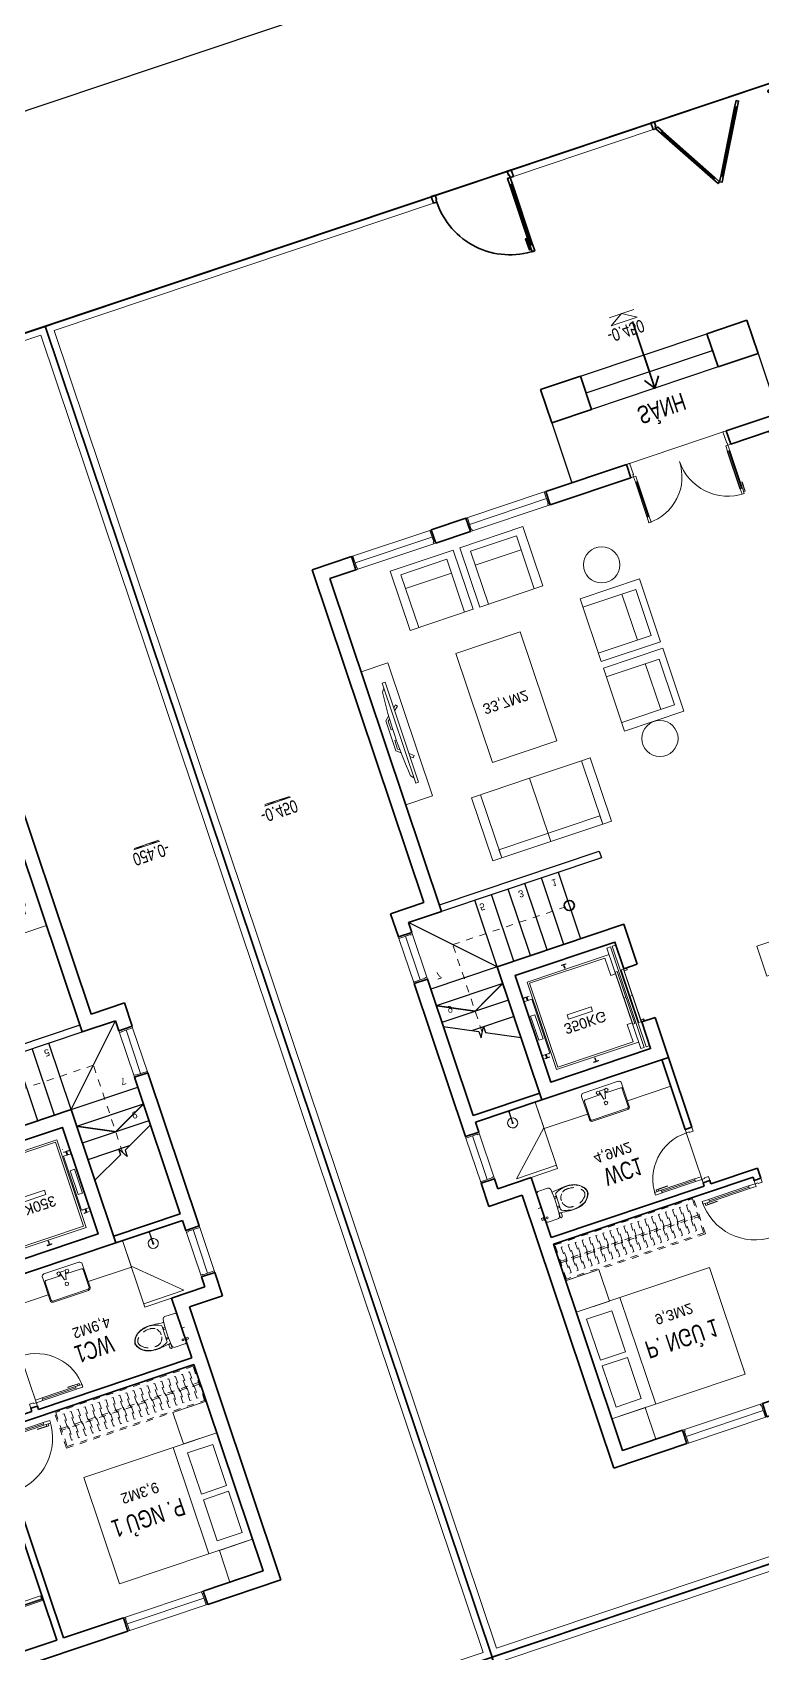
# Model space of a CAD drawing. Header units: metres. Extents: x 551291 to 569219, y 2064429 to 2066248.
# Drawn here: x 552832.9 to 552843.28, y 2065628.38 to 2065651.46 of the extents above; entities that cross this region are included whole.
import ezdxf

# ---------------------------------------------------------------- set-up
doc = ezdxf.new("R2010")
doc.units = ezdxf.units.M
for name, pattern in [('$AUDIT_BAD_LTYPE2', [0]), ('CENTER', [2, 1.25, -0.25, 0.25, -0.25]), ('DASHDOT2', [0.5, 0.25, -0.125, 0, -0.125]), ('HIDDEN2', [0.1875, 0.125, -0.0625]), ('X-5M-G-MB PHONGNGU$0$HIDDEN2', [0.1875, 0.125, -0.0625]), ('xref-thap C (mb tang 32-2)$0$HIDDEN', [0.375, 0.25, -0.125])]:
    doc.linetypes.add(name, pattern=pattern)
doc.layers.get('0').update_dxf_attribs({"linetype": 'CONTINUOUS'})
doc.layers.get('DEFPOINTS').update_dxf_attribs({"linetype": 'CONTINUOUS'})
for name, color, linetype, lineweight in [('-CONCRETE', 1, 'CONTINUOUS', 35), ('-DOOR', 137, 'CONTINUOUS', 9), ('-FURNITURE', 46, 'CONTINUOUS', 9), ('-HATCH', 8, 'CONTINUOUS', 5), ('-KH', 143, 'CONTINUOUS', 13), ('-LINE1', 7, 'CONTINUOUS', 18), ('-LINE2', 252, 'CONTINUOUS', 9), ('-TEXT', 7, 'CONTINUOUS', 15), ('-WALL', 4, 'CONTINUOUS', 35)]:
    doc.layers.add(name, color=color, linetype=linetype, lineweight=lineweight)
for name, color, linetype in [('1-NETMANH', 8, 'CONTINUOUS'), ('APOLIC', 7, 'CONTINUOUS'), ('ChiaLo', 128, 'CENTER'), ('datOBt', 42, 'CONTINUOUS'), ('LogDg', 7, 'CONTINUOUS'), ('loKBT', 42, 'CONTINUOUS'), ('SOLO', 7, 'CONTINUOUS'), ('TEXT25', 2, 'CONTINUOUS'), ('ViaHeS', 32, 'CONTINUOUS')]:
    doc.layers.add(name, color=color, linetype=linetype)
doc.styles.add('1', font='arial.ttf')
doc.styles.add('kieuchuDim', font='arial.ttf', dxfattribs={"width": 0.75})
doc.styles.add('T1', font='', dxfattribs={"height": 200})
doc.styles.get('T1').set_extended_font_data('VNgeometric Light')
doc.dimstyles.new('1-100A3', dxfattribs={"dimscale": 100, "dimtxt": 2, "dimasz": 1.2, "dimexe": 1.8, "dimexo": 0, "dimgap": 0.75, "dimtad": 1, "dimdec": 0, "dimzin": 0, "dimdsep": 46, "dimtxsty": 'kieuchuDim', "dimblk": 'ARCHTICK', "dimcen": 0, "dimdle": 1.8, "dimclrd": 256, "dimclre": 256, "dimclrt": 7, "dimadec": 0, "dimazin": 0, "dimtfac": 0.0001, "dimtdec": 0, "dimtix": 1, "dimtmove": 2, "dimatfit": 3, "dimldrblk": 'ARCHTICK', "dimfxl": 0, "dimtolj": 1, "dimtzin": 0, "dimarcsym": 0})

# ---------------------------------------------------------------- blocks, each defined once
blk = doc.blocks.new('*U1147')
for points in [[(22, 691), (22, 860), (50, 860), (50, 832), (27, 832), (27, 691)], [(0, 0), (50, 0), (50, -40), (60, -40), (60, -246), (0, -246)], [(1845, 0), (1795, 0), (1795, -40), (1785, -40), (1785, -246), (1845, -246)]]:
    blk.add_lwpolyline(points, close=True)
for points in [[(50, 796), (90, 796), (90, 896), (50, 896), (50, 796)], [(50, 799), (50, 100)], [(1795, 749), (1755, 749), (1755, 849), (1795, 849), (1795, 749)], [(1795, 752), (1795, 100)], [(50, 100), (90, 100), (90, 0), (50, 0), (50, 100)], [(1795, 100), (1755, 100), (1755, 0), (1795, 0), (1795, 100)]]:
    blk.add_lwpolyline(points)
at = {"ltscale": 0.3}
for points in [[(946, 0, 0.414214), (50, 896, 0.414214)], [(946, 0, -0.414214), (1795, 849, -0.414214)]]:
    blk.add_lwpolyline(points, format="xyb", dxfattribs=at)
at = {"layer": 'APOLIC', "linetype": '$AUDIT_BAD_LTYPE2'}
for p, q in [((70, 100), (70, 796)), ((90, 796), (90, 100)), ((1755, 749), (1755, 100)), ((1775, 100), (1775, 749))]:
    blk.add_line(p, q, dxfattribs=at)
blk = doc.blocks.new('A$Ca351c59e')
at = {"layer": '-FURNITURE'}
for points in [[(200, 1555), (650, 1555), (650, 2005), (200, 2005), (200, 1555)], [(850, 1555), (1300, 1555), (1300, 2005), (850, 2005), (850, 1555)], [(1500, 1555), (1950, 1555), (1950, 2005), (1500, 2005), (1500, 1555)], [(2150, 1555), (2600, 1555), (2600, 2005), (2150, 2005), (2150, 1555)], [(100, 602), (2700, 602), (2700, 1502), (100, 1502), (100, 602)], [(200, 550), (650, 550), (650, 100), (200, 100), (200, 550)], [(850, 550), (1300, 550), (1300, 100), (850, 100), (850, 550)], [(1500, 550), (1950, 550), (1950, 100), (1500, 100), (1500, 550)], [(2150, 550), (2600, 550), (2600, 100), (2150, 100), (2150, 550)]]:
    blk.add_lwpolyline(points, dxfattribs=at)
blk = doc.blocks.new('A$C6CE07C06')
for p, q in [((1356, 1801), (1350, 1615)), ((1387, 1801), (1382, 1615)), ((1857, 1615), (1840, 1801)), ((1925, 1839), (1915, 1601)), ((1980, 1615), (2018, 1801)), ((2811, 1945), (2844, 1766)), ((2816, 1953), (2822, 1954)), ((2828, 1949), (2860, 1769)), ((2900, 1839), (3433, 1839)), ((3068, 1815), (2905, 1815)), ((3055, 1801), (2907, 1801)), ((1355, 1774), (989, 1774)), ((1842, 1774), (1387, 1774)), ((2839, 1774), (2013, 1774)), ((2856, 1761), (2853, 1760)), ((2996, 1774), (2912, 1774)), ((3245, 1511), (3341, 1500)), ((3370, 1393), (3312, 1380)), ((3391, 1290), (3332, 1281)), ((3406, 1186), (3347, 1180)), ((3414, 1081), (3355, 1079)), ((3391, 675), (3332, 685)), ((3406, 779), (3347, 785)), ((3414, 884), (3355, 886)), ((3341, 465), (3245, 454)), ((3370, 572), (3312, 585)), ((1356, 164), (1350, 350)), ((1387, 164), (1382, 351)), ((1857, 351), (1840, 164)), ((1925, 127), (1915, 364)), ((1980, 351), (2018, 164)), ((1355, 191), (989, 191)), ((1842, 191), (1387, 191)), ((2839, 191), (2013, 191)), ((2811, 20), (2844, 199)), ((2816, 12), (2822, 11)), ((2828, 16), (2860, 196)), ((2901, 127), (3422, 127)), ((3068, 150), (2905, 150)), ((3055, 164), (2907, 164)), ((2996, 191), (2912, 191))]:
    blk.add_line(p, q)
for points in [[(48, 285), (48, 1680, -0.373826), (99, 1739), (803, 1820), (820, 1839), (54, 1773, 0.383818), (0, 1713), (0, 252, 0.383818), (54, 192), (820, 126), (803, 145), (99, 226, -0.373826)], [(2557, 404), (3001, 284, 0.388671), (3036, 301, 0.143383), (3036, 1665, 0.390953), (3001, 1682), (2557, 1559, -0.106047)], [(4564, 983, 0.027521), (4546, 1368, -0.543027), (4554, 1373), (4603, 1360, -0.308444), (4617, 1345, -0.028524), (4637, 983, -0.028524), (4617, 620, -0.308444), (4603, 605), (4554, 592, -0.543027), (4546, 597, 0.027521)], [(4501, 981, 0.027754), (4500, 1005, 0.037978), (4497, 1021, 0.078467), (4490, 1036, 0.253942), (4486, 1038, 0.253942), (4481, 1036, 0.078467), (4475, 1021, 0.037978), (4472, 1005, 0.027754), (4470, 981, 0.027754), (4472, 958, 0.037978), (4475, 941, 0.078467), (4481, 927, 0.253942), (4486, 924, 0.253942), (4490, 927, 0.078467), (4497, 941, 0.037978), (4500, 958, 0.027754)], [(906, 228), (776, 228, 0.414214), (764, 215), (764, 203, 0.414214), (776, 190), (906, 190, 0.414214), (919, 203), (919, 215, 0.414214)]]:
    blk.add_lwpolyline(points, format="xyb", close=True)
for points in [[(817, 1835, -0.039974), (1255, 1839), (2827, 1839)], [(2832, 150), (1846, 150), (999, 150, -0.758852), (984, 205), (1232, 321, -0.14996), (1372, 364), (1915, 364), (2389, 364, -0.077307), (2455, 354), (3016, 199, 0.360394), (3088, 230, 0.242572), (3089, 1735, 0.360655), (3017, 1766), (2455, 1611, -0.077307), (2389, 1601), (1915, 1601), (1372, 1601, -0.137614), (1232, 1645), (984, 1761, -0.758852), (999, 1815), (1846, 1815), (2832, 1815)], [(2834, 1801), (999, 1801, 0.768317), (992, 1772), (1240, 1655, 0.14228), (1371, 1613), (1857, 1615), (1865, 1608), (1971, 1608), (1980, 1615), (2389, 1615, 0.077278), (2451, 1624), (3023, 1782, 0.231129), (3080, 1839)], [(2912, 1774), (2884, 1931, 0.322829), (2849, 1965), (2812, 1959, 0.422531), (2806, 1952), (2842, 1758), (2825, 1723)], [(4578, 1777, -0.06824), (4603, 1702, -0.051611), (4688, 983), (4688, 1178, 0.069896), (4626, 1707, 0.32103), (4523, 1797), (4292, 1820, 0.311578), (4273, 1810, 0.311578)], [(4609, 1370, 0.043765), (4549, 1724, 0.303464), (4496, 1773), (4373, 1795, 0.018633), (4273, 1810, 0.083909), (4370, 1778), (4493, 1756, -0.304556), (4533, 1720, -0.038587), (4593, 1374)], [(4517, 1385), (4476, 1703, 0.304567), (4446, 1739), (4333, 1770, -0.23887), (4324, 1778), (4320, 1790)], [(4553, 340, -0.027873), (3110, 247, -0.059366), (3058, 256), (2582, 386, 0.079464), (2446, 413), (1281, 413, 0.06068), (1127, 394), (736, 296, -0.120949), (592, 270), (116, 311, -0.39497), (59, 371), (59, 1600, -0.404135), (117, 1660), (602, 1699, -0.112937), (736, 1673), (1127, 1571, 0.06068), (1281, 1553), (2446, 1553, 0.070217), (2582, 1578), (3058, 1711, -0.044809), (3109, 1718, -0.02806), (4553, 1625)], [(585, 1698), (531, 1430, 0.050349), (524, 1369), (524, 593, 0.051729), (531, 530), (585, 271)], [(713, 346, -0.11132), (605, 325), (561, 536, -0.051729), (555, 593), (555, 1369, -0.050349), (560, 1424), (605, 1644, -0.111864), (714, 1623), (1102, 1522, 0.016174), (1102, 443), (713, 347)], [(4512, 1628), (4500, 1706, 0.304567), (4453, 1762), (4438, 1766)], [(1170, 1557, 0.017383), (1170, 408, -9.34877)], [(2526, 1563, -0.107872), (2527, 402, 0.970081)], [(2537, 1565, -0.107895), (2538, 400, -0.109161)], [(3212, 1273, -0.045041), (3259, 1070, 0.050749), (3081, 1543, -0.062222), (3208, 1285), (3219, 1281), (3256, 1209)], [(3104, 1495, -0.052375), (3205, 1275), (3214, 1272), (3259, 1184)], [(4578, 988, 0.025968), (4561, 1353, -0.502127), (4565, 1357), (4613, 1347)], [(4689, 1226), (4695, 1226, -0.001921), (4700, 983)], [(3197, 762, -0.045041), (3153, 558, 0.050749), (3195, 1062, -0.062222), (3198, 775), (3207, 766), (3242, 679)], [(3239, 660), (3198, 760), (3191, 767, 0.052375), (3195, 1009)], [(4578, 188, 0.06824), (4603, 263, 0.051611), (4688, 983), (4688, 788, -0.069896), (4626, 258, -0.32103), (4523, 168), (4292, 145, -0.311578), (4273, 155, -0.311578)], [(4613, 618), (4565, 608, -0.502127), (4561, 612, 0.02601), (4578, 977, 0.026384)], [(4689, 739), (4695, 739, 0.001921), (4700, 983)], [(4611, 595, -0.046101), (4549, 241, -0.303464), (4496, 192), (4373, 171, -0.018633), (4273, 155, -0.083909), (4370, 187), (4493, 209, 0.304556), (4533, 245, 0.038587), (4593, 591)], [(4517, 580), (4476, 262, -0.304567), (4446, 227), (4333, 195, 0.23887), (4324, 187), (4320, 175)], [(2834, 164), (999, 164, -0.768317), (992, 193), (1240, 310, -0.149181), (1371, 351), (1857, 351), (1865, 357), (1971, 357), (1980, 351), (2389, 351, -0.077278), (2451, 341), (3023, 184, -0.228236), (3080, 127)], [(2912, 191), (2884, 34, -0.322829), (2849, 0), (2812, 6, -0.422531), (2806, 14), (2842, 207), (2825, 242)], [(4512, 337), (4500, 259, -0.304567), (4453, 203), (4438, 199)], [(817, 130, 0.041495), (1267, 127), (2827, 127)]]:
    blk.add_lwpolyline(points, format="xyb")
for points in [[(2072, 1839), (2072, 1815), (2251, 1815), (2251, 1839)], [(2092, 1839), (2092, 1830), (2233, 1830), (2233, 1839)], [(2835, 1963), (2874, 1764), (2872, 1737)], [(2558, 1553), (2959, 1653), (3041, 1653)], [(3153, 1597), (4682, 1360)], [(3157, 1617), (4514, 1407)], [(49, 1051), (76, 1051), (76, 920), (49, 920)], [(3153, 368), (4682, 605)], [(3157, 348), (4514, 558)], [(2558, 412), (2959, 313), (3041, 313)], [(2835, 2), (2874, 201), (2872, 228)], [(2072, 127), (2072, 150), (2251, 150), (2251, 127)], [(2092, 127), (2092, 135), (2233, 135), (2233, 127)]]:
    blk.add_lwpolyline(points)
blk.add_lwpolyline([(4637, 988), (4570, 988), (4570, 977), (4637, 977)], close=True)
blk.add_circle((4502, 982), 17.5)
for centre, radius, start, end in [((2818, 1947), 6.67, 102.2823, 190.4042), ((2821, 1948), 6.67, 10.3268, 82.609), ((3648, -4086), 5929, 83.9529, 92.0822), ((2851, 1767), 6.67, 190.4042, 285.2365), ((2854, 1768), 6.67, 285.2365, 10.3268), ((714, 984), 2372, 343.5716, 16.3779), ((714, 983), 2387, 343.6793, 16.2892), ((1629, 983), 1731, 359.9757, 17.6213), ((1607, 983), 1789, 359.9764, 16.8703), ((1629, 983), 1789, 359.9764, 16.7982), ((1059, 1015), 3532, 359.565, 5.5133), ((1059, 1015), 3560, 359.5684, 5.381), ((4612, 1343), 4.58, 6.5805, 75.1489), ((3280, 983), 40.8, 103.7631, 256.1858), ((3280, 983), 25.6, 111.5508, 248.398), ((1629, 982), 1731, 342.3787, 0.0243), ((1607, 982), 1789, 343.1297, 0.0236), ((1629, 982), 1789, 343.2018, 0.0236), ((1059, 950), 3532, 354.4867, 0.4446), ((1059, 950), 3560, 354.619, 0.4411), ((4612, 622), 4.58, 284.8511, 353.4195), ((2818, 19), 6.67, 169.5958, 257.7177), ((2821, 17), 6.67, 277.391, 349.6732), ((2851, 198), 6.67, 74.7635, 169.5958), ((2854, 197), 6.67, 349.6732, 74.7635), ((3653, 6050), 5928, 267.7698, 276.0029)]:
    blk.add_arc(centre, radius, start, end)
blk = doc.blocks.new('*U1146')
at = {"linetype": '$AUDIT_BAD_LTYPE2'}
for p, q in [((70, 100), (70, 700)), ((90, 700), (90, 100))]:
    blk.add_line(p, q, dxfattribs=at)
for points in [[(50, 700), (90, 700), (90, 800), (50, 800), (50, 700)], [(50, 703), (50, 100)], [(50, 100), (90, 100), (90, 0), (50, 0), (50, 100)]]:
    blk.add_lwpolyline(points)
for points in [[(118, 595), (118, 764), (90, 764), (90, 736), (113, 736), (113, 595)], [(0, 0), (50, 0), (50, -40), (60, -40), (60, -100), (0, -100)], [(900, 0), (850, 0), (850, -40), (840, -40), (840, -100), (900, -100)]]:
    blk.add_lwpolyline(points, close=True)
at = {"linetype": '$AUDIT_BAD_LTYPE2', "ltscale": 0.3}
blk.add_arc((50, 0), 800, 0, 90, dxfattribs=at)
blk = doc.blocks.new('A$C14986441')
at = {"ltscale": 3}
for p, q in [((-250, 420), (-250, -420)), ((240, 430), (-240, 430)), ((-200, 325), (-200, 87)), ((170, 355), (-170, 355)), ((200, 87), (200, 325)), ((250, -420), (250, 420)), ((-191, 66), (-149, 24)), ((-128, 15), (128, 15)), ((149, 24), (191, 66)), ((-200, -325), (-200, -87)), ((-191, -66), (-149, -24)), ((-128, -15), (128, -15)), ((149, -24), (191, -66)), ((200, -87), (200, -325)), ((-240, -430), (240, -430)), ((170, -355), (-170, -355))]:
    blk.add_line(p, q, dxfattribs=at)
blk.add_lwpolyline([(240, -390), (240, 390, 0.414214), (210, 420), (-210, 420, 0.414214), (-240, 390), (-240, -390, 0.414214), (-210, -420), (210, -420, 0.414214)], format="xyb", close=True, dxfattribs=at)
for centre, radius in [((-186, 0), 17.5), ((0, 125), 40), ((0, 125), 35), ((185, 0), 17.5), ((0, -125), 40), ((0, -125), 35)]:
    blk.add_circle(centre, radius, dxfattribs=at)
for centre, radius, start, end in [((-240, 420), 10, 90, 180), ((-170, 325), 30, 90, 180), ((170, 325), 30, 0, 90), ((240, 420), 10, 0, 90), ((-170, 87), 30, 180, 225), ((-128, 45), 30, 225, 270), ((128, 45), 30, 270, 315), ((170, 87), 30, 315, 0), ((-170, -87), 30, 135, 180), ((-128, -45), 30, 90, 135), ((128, -45), 30, 45, 90), ((170, -87), 30, 0, 45), ((-240, -420), 10, 180, 270), ((-170, -325), 30, 180, 270), ((170, -325), 30, 270, 0), ((240, -420), 10, 270, 0)]:
    blk.add_arc(centre, radius, start, end, dxfattribs=at)
blk = doc.blocks.new('A$C23F441E4')
at = {"ltscale": 3}
blk.add_lwpolyline([(-300, 0), (-300, -510), (300, -510), (300, 0), (-300, 0)], dxfattribs=at)
for points in [[(-290, -10), (-290, -500), (290, -500), (290, -10)], [(-100, -46), (-15, -46), (-15, -56), (-100, -56)]]:
    blk.add_lwpolyline(points, close=True, dxfattribs=at)
for centre, radius in [((-139, -156), 70), ((-139, -156), 67), ((-139, -156), 2), ((37, -48), 6.6), ((74, -48), 6.6), ((139, -156), 70), ((139, -156), 67), ((112, -48), 6.6), ((139, -156), 2), ((160, -48), 6.6), ((-147, -359), 100), ((-147, -359), 97), ((-147, -359), 2), ((147, -359), 100), ((147, -359), 97), ((147, -359), 2)]:
    blk.add_circle(centre, radius, dxfattribs=at)
blk = doc.blocks.new('A$C55AD6C8F')
at = {"ltscale": 3}
for p, q in [((-670, 624), (-670, 1000)), ((-670, 1000), (-624, 1000)), ((-624, 1000), (-624, 624)), ((0, 1000), (-615, 1000)), ((-615, 1000), (-615, 0)), ((0, 0), (0, 1000)), ((-624, 624), (-670, 624)), ((-670, 613), (-670, 18)), ((-624, 613), (-670, 613)), ((-624, 18), (-624, 613)), ((-670, 18), (-624, 18)), ((-615, 0), (0, 0))]:
    blk.add_line(p, q, dxfattribs=at)
at = {"ltscale": 3, "elevation": 0}
for points in [[(-670, 688), (-670, 657), (-710, 657), (-710, 788), (-691, 788), (-691, 688)], [(-670, 549), (-670, 580), (-710, 580), (-710, 449), (-691, 449), (-691, 549)]]:
    blk.add_lwpolyline(points, close=True, dxfattribs=at)
blk = doc.blocks.new('t1$0$D11')
at = {"linetype": '$AUDIT_BAD_LTYPE2'}
for p, q in [((70, 100), (70, 1000)), ((90, 1000), (90, 100))]:
    blk.add_line(p, q, dxfattribs=at)
for points in [[(50, 1000), (90, 1000), (90, 1100), (50, 1100), (50, 1000)], [(50, 1003), (50, 100)], [(50, 100), (90, 100), (90, 0), (50, 0), (50, 100)]]:
    blk.add_lwpolyline(points)
for points in [[(118, 895), (118, 1064), (90, 1064), (90, 1036), (113, 1036), (113, 895)], [(0, 0), (50, 0), (50, -40), (60, -40), (60, -100), (0, -100)], [(1200, 0), (1150, 0), (1150, -40), (1140, -40), (1140, -100), (1200, -100)]]:
    blk.add_lwpolyline(points, close=True)
at = {"linetype": '$AUDIT_BAD_LTYPE2', "ltscale": 0.3}
blk.add_arc((50, 0), 1100, 0, 90, dxfattribs=at)
blk = doc.blocks.new('*U1144')
at = {"ltscale": 10}
for p, q in [((0, 3201), (0, 0)), ((200, 3156), (200, 45)), ((400, 3156), (400, 0)), ((400, 0), (0, 0))]:
    blk.add_line(p, q, dxfattribs=at)
for points in [[(400, 3201), (400, 3156), (50, 3156), (50, 3141), (0, 3141), (0, 3201)], [(400, 0), (400, 45), (50, 45), (50, 60), (0, 60), (0, 0)]]:
    blk.add_lwpolyline(points, close=True, dxfattribs=at)
blk = doc.blocks.new('*U1145')
at = {"ltscale": 10}
for p, q in [((0, 2400), (0, 0)), ((200, 2355), (200, 45)), ((400, 2355), (400, 0)), ((400, 0), (0, 0))]:
    blk.add_line(p, q, dxfattribs=at)
for points in [[(400, 2400), (400, 2355), (50, 2355), (50, 2340), (0, 2340), (0, 2400)], [(400, 0), (400, 45), (50, 45), (50, 60), (0, 60), (0, 0)]]:
    blk.add_lwpolyline(points, close=True, dxfattribs=at)
blk = doc.blocks.new('*U1202')
at = {"linetype": '$AUDIT_BAD_LTYPE2'}
for p, q in [((70, 100), (70, 600)), ((90, 600), (90, 100))]:
    blk.add_line(p, q, dxfattribs=at)
for points in [[(50, 600), (90, 600), (90, 700), (50, 700), (50, 600)], [(50, 603), (50, 100)], [(50, 100), (90, 100), (90, 0), (50, 0), (50, 100)]]:
    blk.add_lwpolyline(points)
for points in [[(118, 495), (118, 664), (90, 664), (90, 636), (113, 636), (113, 495)], [(0, 0), (50, 0), (50, -40), (60, -40), (60, -100), (0, -100)], [(800, 0), (750, 0), (750, -40), (740, -40), (740, -100), (800, -100)]]:
    blk.add_lwpolyline(points, close=True)
at = {"linetype": '$AUDIT_BAD_LTYPE2', "ltscale": 0.3}
blk.add_arc((50, 0), 700, 0, 90, dxfattribs=at)
blk = doc.blocks.new('shower')
for points in [[(180919, -32316), (180912, -32316), (180912, -32147), (180919, -32147)], [(180929, -32327), (180902, -32327), (180902, -32316), (180929, -32316)]]:
    blk.add_lwpolyline(points, close=True)
for radius, start, end in [(72, 272.7907, 267.2093), (8.35, 294.8355, 245.1645)]:
    blk.add_arc((180916, -32147), radius, start, end)
blk = doc.blocks.new('A$C18091ED7')
for p, q in [((0, -42), (0, 0)), ((146, -27), (179, -27)), ((146, -27), (146, -30)), ((146, -30), (166, -30)), ((153, -37), (146, -30)), ((152, 0), (152, -27)), ((152, 0), (179, 0)), ((153, -37), (166, -37)), ((153, -40), (153, -37)), ((153, -40), (178, -40)), ((153, -40), (178, -40)), ((153, -40), (153, -42)), ((185, -30), (166, -30)), ((178, -37), (166, -37)), ((185, -30), (178, -37)), ((178, -37), (178, -40)), ((178, -40), (178, -42)), ((179, 0), (179, -27)), ((179, -27), (185, -27)), ((185, -27), (185, -30)), ((-83, -267), (-83, -300)), ((-83, -278), (-83, -288)), ((-61, -290), (-83, -290)), ((-63, -265), (-81, -265)), ((-61, -267), (-61, -300)), ((61, -267), (61, -300)), ((61, -290), (83, -290)), ((63, -265), (81, -265)), ((83, -267), (83, -300)), ((83, -278), (83, -288)), ((165, -262), (165, -290)), ((168, -260), (228, -260)), ((168, -292), (207, -292)), ((231, -274), (231, -262))]:
    blk.add_line(p, q)
for points in [[(230, -219, -0.137407), (225, -235), (222, -241, -0.236081), (198, -255, -0.051961), (-198, -255, -0.236081), (-222, -241), (-225, -235, -0.137407), (-230, -219), (-230, -72, -0.198912), (-226, -63), (-209, -46, -0.198912), (-200, -42), (0, -42), (200, -42, -0.198912), (209, -46), (226, -63, -0.198912), (230, -72)], [(144, -619, -0.212405), (26, -734, -0.027685), (-1, -739, -0.022279), (-26, -734, -0.212405), (-144, -619, -0.142796), (-167, -428, -0.093005), (-128, -309, -0.256439), (-111, -300), (0, -300), (111, -300, -0.256439), (128, -309, -0.093005), (167, -428, -0.142796)]]:
    blk.add_lwpolyline(points, format="xyb", close=True)
at = {"linetype": 'xref-thap C (mb tang 32-2)$0$HIDDEN', "ltscale": 100}
blk.add_lwpolyline([(61, -669, -0.199031), (0, -699, -0.199031), (-61, -669, -0.218924), (-132, -478, -0.153791), (-112, -404, -0.236701), (0, -348, -0.236701), (112, -404, -0.153791), (132, -478, -0.218924)], format="xyb", close=True, dxfattribs=at)
blk.add_circle((166, -78), 13.9)
for centre, radius, start, end in [((-81, -267), 1.98, 90, 180), ((-63, -267), 1.98, 0, 90), ((63, -267), 1.98, 90, 180), ((81, -267), 1.98, 0, 90), ((168, -262), 2.47, 90, 180), ((168, -290), 2.47, 180, 270), ((207, -277), 15.5, 270, 306.4659), ((168, -225), 80.1, 306.4659, 320.3123), ((228, -274), 2.47, 320.3123, 0)]:
    blk.add_arc(centre, radius, start, end)
for points in [[(-156, -259), (-157, -267), (-164, -328), (-169, -385), (-184, -528), (-136, -679), (-50, -735), (-20, -741), (0, -744)], [(156, -259), (157, -267), (164, -328), (169, -385), (184, -528), (136, -679), (50, -735), (20, -741), (0, -744)]]:
    blk.add_open_spline(points, degree=3, knots=[130.613938, 130.613938, 130.613938, 130.613938, 152.852109, 311.129351, 417.703951, 561.383393, 697.692632, 710.812262, 710.812262, 710.812262, 710.812262])
blk = doc.blocks.new('A$C1BFB365B')
for p, q in [((0, 512), (0, -13)), ((387, 550), (38, 550)), ((100, 281), (100, 515)), ((119, 534), (388, 534)), ((407, 515), (407, -17)), ((425, -13), (425, 512)), ((50, 212), (50, 287)), ((175, 262), (75, 287)), ((75, 212), (175, 237)), ((175, 237), (175, 262)), ((100, -17), (100, 219)), ((38, -50), (387, -50)), ((388, -35), (119, -35))]:
    blk.add_line(p, q)
for centre in [(63, 312), (237, 250), (63, 187)]:
    blk.add_circle(centre, 25)
for centre, radius, start, end in [((38, 512), 37.5, 90, 180), ((119, 515), 18.8, 90, 180), ((387, 512), 37.5, 0, 90), ((388, 515), 18.8, 0, 90), ((38, -13), 37.5, 180, 270), ((119, -17), 18.8, 180, 270), ((387, -13), 37.5, 270, 0), ((388, -17), 18.8, 270, 0)]:
    blk.add_arc(centre, radius, start, end)
blk = doc.blocks.new('*U1142')
at = {"linetype": '$AUDIT_BAD_LTYPE2'}
for p, q in [((70, 100), (70, 700)), ((90, 700), (90, 100))]:
    blk.add_line(p, q, dxfattribs=at)
for points in [[(50, 700), (90, 700), (90, 800), (50, 800), (50, 700)], [(50, 703), (50, 100)], [(50, 100), (90, 100), (90, 0), (50, 0), (50, 100)]]:
    blk.add_lwpolyline(points)
for points in [[(118, 595), (118, 764), (90, 764), (90, 736), (113, 736), (113, 595)], [(0, 0), (50, 0), (50, -40), (60, -40), (60, -200), (0, -200)], [(900, 0), (850, 0), (850, -40), (840, -40), (840, -200), (900, -200)]]:
    blk.add_lwpolyline(points, close=True)
at = {"linetype": '$AUDIT_BAD_LTYPE2', "ltscale": 0.3}
blk.add_arc((50, 0), 800, 0, 90, dxfattribs=at)
blk = doc.blocks.new('_ArchTick')
at = {"color": 0, "linetype": 'ByBlock', "const_width": 0.15}
blk.add_lwpolyline([(-0.5, -0.5), (0.5, 0.5)], dxfattribs=at)
blk = doc.blocks.new('*U1143')
at = {"ltscale": 10}
for p, q in [((0, 2400), (0, 0)), ((200, 2355), (200, 45)), ((400, 2355), (400, 0)), ((400, 0), (0, 0))]:
    blk.add_line(p, q, dxfattribs=at)
for points in [[(400, 2400), (400, 2355), (50, 2355), (50, 2340), (0, 2340), (0, 2400)], [(400, 0), (400, 45), (50, 45), (50, 60), (0, 60), (0, 0)]]:
    blk.add_lwpolyline(points, close=True, dxfattribs=at)
blk = doc.blocks.new('*U1141')
at = {"ltscale": 10}
for p, q in [((0, 1400), (0, 0)), ((200, 1355), (200, 45)), ((400, 1355), (400, 0)), ((400, 0), (0, 0))]:
    blk.add_line(p, q, dxfattribs=at)
for points in [[(400, 1400), (400, 1355), (50, 1355), (50, 1340), (0, 1340), (0, 1400)], [(400, 0), (400, 45), (50, 45), (50, 60), (0, 60), (0, 0)]]:
    blk.add_lwpolyline(points, close=True, dxfattribs=at)
blk = doc.blocks.new('*U1138')
at = {"linetype": 'X-5M-G-MB PHONGNGU$0$HIDDEN2'}
for points in [[(0, 600), (0, 0), (2291, 0), (2291, 600)], [(2271, 580), (2271, 20), (20, 20), (20, 580)], [(2271, 287), (2271, 313), (20, 313), (20, 287)], [(114, 319), (109, 319), (109, 280), (114, 280)], [(228, 319), (223, 319), (223, 280), (228, 280)], [(342, 319), (337, 319), (337, 280), (342, 280)], [(456, 319), (451, 319), (451, 280), (456, 280)], [(570, 319), (565, 319), (565, 280), (570, 280)], [(684, 319), (679, 319), (679, 280), (684, 280)], [(798, 319), (793, 319), (793, 280), (798, 280)], [(912, 319), (907, 319), (907, 280), (912, 280)], [(1026, 319), (1021, 319), (1021, 280), (1026, 280)], [(1140, 319), (1135, 319), (1135, 280), (1140, 280)], [(1254, 319), (1249, 319), (1249, 280), (1254, 280)], [(1368, 319), (1363, 319), (1363, 280), (1368, 280)], [(1482, 319), (1477, 319), (1477, 280), (1482, 280)], [(1596, 319), (1591, 319), (1591, 280), (1596, 280)], [(1710, 319), (1705, 319), (1705, 280), (1710, 280)], [(1824, 319), (1819, 319), (1819, 280), (1824, 280)], [(1938, 319), (1933, 319), (1933, 280), (1938, 280)], [(2052, 319), (2047, 319), (2047, 280), (2052, 280)], [(2166, 319), (2161, 319), (2161, 280), (2166, 280)]]:
    blk.add_lwpolyline(points, close=True, dxfattribs=at)
for points in [[(122, 313), (122, 515), (100, 515), (100, 313)], [(236, 313), (236, 515), (214, 515), (214, 313)], [(350, 313), (350, 515), (328, 515), (328, 313)], [(464, 313), (464, 515), (442, 515), (442, 313)], [(578, 313), (578, 515), (556, 515), (556, 313)], [(692, 313), (692, 515), (670, 515), (670, 313)], [(806, 313), (806, 515), (784, 515), (784, 313)], [(920, 313), (920, 515), (898, 515), (898, 313)], [(1034, 313), (1034, 515), (1012, 515), (1012, 313)], [(1148, 313), (1148, 515), (1126, 515), (1126, 313)], [(1262, 313), (1262, 515), (1240, 515), (1240, 313)], [(1376, 313), (1376, 515), (1354, 515), (1354, 313)], [(1490, 313), (1490, 515), (1468, 515), (1468, 313)], [(1604, 313), (1604, 515), (1582, 515), (1582, 313)], [(1718, 313), (1718, 515), (1696, 515), (1696, 313)], [(1832, 313), (1832, 515), (1810, 515), (1810, 313)], [(1946, 313), (1946, 515), (1924, 515), (1924, 313)], [(2060, 313), (2060, 515), (2038, 515), (2038, 313)], [(2174, 313), (2174, 515), (2152, 515), (2152, 313)], [(100, 287), (100, 92), (122, 92), (122, 287)], [(214, 287), (214, 92), (236, 92), (236, 287)], [(328, 287), (328, 92), (350, 92), (350, 287)], [(442, 287), (442, 92), (464, 92), (464, 287)], [(556, 287), (556, 92), (578, 92), (578, 287)], [(670, 287), (670, 92), (692, 92), (692, 287)], [(784, 287), (784, 92), (806, 92), (806, 287)], [(898, 287), (898, 92), (920, 92), (920, 287)], [(1012, 287), (1012, 92), (1034, 92), (1034, 287)], [(1126, 287), (1126, 92), (1148, 92), (1148, 287)], [(1240, 287), (1240, 92), (1262, 92), (1262, 287)], [(1354, 287), (1354, 92), (1376, 92), (1376, 287)], [(1468, 287), (1468, 92), (1490, 92), (1490, 287)], [(1582, 287), (1582, 92), (1604, 92), (1604, 287)], [(1696, 287), (1696, 92), (1718, 92), (1718, 287)], [(1810, 287), (1810, 92), (1832, 92), (1832, 287)], [(1924, 287), (1924, 92), (1946, 92), (1946, 287)], [(2038, 287), (2038, 92), (2060, 92), (2060, 287)], [(2152, 287), (2152, 92), (2174, 92), (2174, 287)]]:
    blk.add_lwpolyline(points, dxfattribs=at)
blk = doc.blocks.new('A$Cb65e9cbc')
at = {"layer": '-FURNITURE'}
for p, q in [((0, 1000), (1062, 1000)), ((0, 1000), (0, 0)), ((144, 892), (144, 0)), ((144, 892), (918, 892)), ((918, 892), (918, 0)), ((1062, 1000), (1062, 0)), ((144, 658), (918, 658)), ((1062, 0), (0, 0))]:
    blk.add_line(p, q, dxfattribs=at)
blk = doc.blocks.new('XR.MB.LM123$0$tvi 1')
blk.add_lwpolyline([(29, 0), (29, -1000), (0, -1000), (0, 0)], close=True)
for points in [[(29, -50), (52, -81)], [(-24, -236), (-39, -252)], [(0, -285), (-39, -252)], [(0, -256), (-24, -236)], [(70, -315), (111, -350), (111, -650), (70, -685)], [(89, -446), (89, -360), (71, -345)], [(89, -446), (73, -446)], [(89, -554), (89, -640), (71, -655)], [(89, -554), (73, -554)], [(0, -715), (-39, -748)], [(-24, -764), (-39, -748)], [(0, -744), (-24, -764)], [(29, -950), (52, -919)]]:
    blk.add_lwpolyline(points)
blk.add_arc((-4025, -500), 4099, 354.1311, 5.8689)
blk = doc.blocks.new('THANG M 350KG')
at = {"layer": '-CONCRETE'}
for points in [[(1200, -1700), (1800, -1700), (1800, 200), (-200, 200), (-200, -1700), (400, -1700)], [(1200, -1500), (1600, -1500), (1600, 0), (0, 0), (0, -1500), (400, -1500)], [(400, -1500), (400, -1700)], [(1200, -1500), (1200, -1700)]]:
    blk.add_lwpolyline(points, dxfattribs=at)
at = {"layer": '-LINE2', "linetype": 'Continuous', "ltscale": 2}
for p, q in [((142, -134), (1458, -134)), ((142, -1365), (142, -134)), ((170, -161), (1430, -161)), ((170, -1293), (170, -161)), ((299, -101), (296, -101)), ((341, -19), (341, -46)), ((344, -19), (341, -19)), ((341, -98), (341, -71)), ((344, -19), (344, -46)), ((344, -98), (344, -71)), ((389, -51), (349, -51)), ((389, -54), (349, -54)), ((389, -63), (349, -63)), ((389, -66), (349, -66)), ((392, -57), (392, -60)), ((395, -57), (395, -60)), ((1205, -57), (1205, -60)), ((1208, -57), (1208, -60)), ((1211, -51), (1251, -51)), ((1211, -54), (1251, -54)), ((1211, -63), (1251, -63)), ((1211, -66), (1251, -66)), ((1211, -101), (1214, -101)), ((1256, -19), (1259, -19)), ((1256, -19), (1256, -46)), ((1256, -98), (1256, -71)), ((1259, -19), (1259, -46)), ((1259, -98), (1259, -71)), ((1430, -1293), (1430, -161)), ((1458, -1365), (1458, -134)), ((1556, -1365), (44, -1365)), ((44, -1419), (44, -1365)), ((170, -1293), (431, -1293)), ((1191, -1369), (409, -1369)), ((409, -1399), (409, -1369)), ((431, -1365), (431, -1293)), ((800, -1369), (800, -1399)), ((1430, -1293), (1168, -1293)), ((1168, -1365), (1168, -1293)), ((1191, -1399), (1191, -1369)), ((1556, -1419), (1556, -1365)), ((1556, -1419), (44, -1419)), ((1556, -1446), (44, -1446)), ((44, -1446), (44, -1500)), ((44, -1500), (400, -1500)), ((400, -1496), (400, -1504)), ((400, -1496), (431, -1496)), ((400, -1504), (409, -1504)), ((400, -1532), (400, -1541)), ((400, -1532), (409, -1532)), ((400, -1541), (431, -1541)), ((401, -1497), (401, -1503)), ((401, -1497), (430, -1497)), ((401, -1503), (409, -1503)), ((401, -1533), (401, -1539)), ((401, -1533), (409, -1533)), ((401, -1539), (430, -1539)), ((1195, -1456), (404, -1456)), ((404, -1456), (404, -1492)), ((1195, -1492), (404, -1492)), ((1191, -1399), (409, -1399)), ((409, -1503), (409, -1504)), ((409, -1532), (409, -1533)), ((430, -1497), (430, -1539)), ((1168, -1496), (431, -1496)), ((431, -1496), (431, -1541)), ((800, -1456), (800, -1492)), ((1168, -1496), (1168, -1541)), ((1200, -1496), (1168, -1496)), ((1200, -1541), (1168, -1541)), ((1170, -1497), (1170, -1539)), ((1199, -1497), (1170, -1497)), ((1199, -1539), (1170, -1539)), ((1199, -1503), (1191, -1503)), ((1191, -1503), (1191, -1504)), ((1200, -1504), (1191, -1504)), ((1191, -1532), (1191, -1533)), ((1200, -1532), (1191, -1532)), ((1199, -1533), (1191, -1533)), ((1195, -1456), (1195, -1492)), ((1199, -1497), (1199, -1503)), ((1199, -1533), (1199, -1539)), ((1200, -1496), (1200, -1504)), ((1556, -1500), (1200, -1500)), ((1200, -1532), (1200, -1541)), ((1556, -1446), (1556, -1500))]:
    blk.add_line(p, q, dxfattribs=at)
for points in [[(395, 0), (395, -117), (1205, -117), (1205, 0)], [(620, -26), (980, -26), (980, -91), (620, -91)], [(768, -526), (832, -526), (832, -886), (768, -886)]]:
    blk.add_lwpolyline(points, close=True, dxfattribs=at)
for points in [[(98, -710), (124, -710, 0.414214), (125, -709), (125, -706), (125, -702, 0.414214), (124, -701), (98, -701, -0.256978), (94, -704), (82, -704, -0.414214), (79, -701), (76, -675, 0.414214), (74, -672), (69, -672), (69, -706), (69, -739), (74, -739, 0.414214), (76, -737), (79, -710, -0.414214), (82, -707), (94, -707, -0.256978), (98, -710)], [(1502, -710), (1476, -710, -0.414214), (1475, -709), (1475, -706), (1475, -702, -0.414214), (1476, -701), (1502, -701, 0.256978), (1506, -704), (1518, -704, 0.414214), (1521, -701), (1524, -675, -0.414214), (1526, -672), (1531, -672), (1531, -706), (1531, -739), (1526, -739, -0.414214), (1524, -737), (1521, -710, 0.414214), (1518, -707), (1506, -707, 0.256978), (1502, -710)]]:
    blk.add_lwpolyline(points, format="xyb", dxfattribs=at)
for centre, radius, start, end in [((349, -46), 8.46, 180, 270), ((349, -71), 8.46, 90, 180), ((349, -46), 5.58, 180, 270), ((349, -71), 5.58, 90, 180), ((389, -57), 5.58, 0, 90), ((389, -57), 2.7, 0, 90), ((389, -60), 5.58, 270, 0), ((389, -60), 2.7, 270, 0), ((1211, -57), 5.58, 90, 180), ((1211, -60), 5.58, 180, 270), ((1211, -57), 2.7, 90, 180), ((1211, -60), 2.7, 180, 270), ((1251, -46), 5.58, 270, 0), ((1251, -46), 8.46, 270, 0), ((1251, -71), 8.46, 0, 90), ((1251, -71), 5.58, 0, 90)]:
    blk.add_arc(centre, radius, start, end, dxfattribs=at)
blk = doc.blocks.new('*U1121')
at = {"ltscale": 10}
for p, q in [((0, 2400), (0, 0)), ((200, 2355), (200, 45)), ((400, 2355), (400, 0)), ((400, 0), (0, 0))]:
    blk.add_line(p, q, dxfattribs=at)
for points in [[(400, 2400), (400, 2355), (50, 2355), (50, 2340), (0, 2340), (0, 2400)], [(400, 0), (400, 45), (50, 45), (50, 60), (0, 60), (0, 0)]]:
    blk.add_lwpolyline(points, close=True, dxfattribs=at)
blk = doc.blocks.new('MAU M1BT')
at = {"layer": '-CONCRETE'}
for centre, radius in [((733, 5079, 0), 55), ((853, 5079, 0), 55), ((944, 5129, 0), 13), ((944, 5090, 0), 13), ((944, 5049, 0), 13)]:
    blk.add_circle(centre, radius, dxfattribs=at)
at = {"layer": '-DOOR'}
blk.add_line((999, 10600), (1199, 10600), dxfattribs=at)
for points in [[(-3, 4100), (200, 4100), (200, 2900), (-3, 2900)], [(100, 2900), (127, 2900), (127, 4100), (100, 4100)]]:
    blk.add_lwpolyline(points, close=True, dxfattribs=at)
at = {"layer": '-FURNITURE'}
for p, q in [((-5943, 12625), (-5943, 11025)), ((-3500, 12499), (999, 12500)), ((-6600, 9000), (-6200, 9000)), ((-6200, 9000), (-6200, 8000))]:
    blk.add_line(p, q, dxfattribs=at)
for points in [[(-6600, 13100), (-6101, 13100), (-6101, 12625), (-6600, 12625)], [(-6491, 12485), (-6115, 12485), (-6115, 11867), (-6491, 11867)], [(-6491, 11165), (-6115, 11165), (-6115, 11782), (-6491, 11782)], [(-2222, 11500), (-2222, 10500), (-422, 10500), (-422, 11500)], [(-6600, 10550), (-6101, 10550), (-6101, 11025), (-6600, 11025)], [(-5681, 3600), (-4810, 3600), (-4810, 4550), (-5681, 4550)], [(-5681, 4550), (-5547, 4550), (-5547, 3600), (-5681, 3600)], [(-4030, 4550), (-5547, 4550), (-5547, 4427), (-4030, 4427)], [(-4810, 4550), (-4810, 3600), (-4030, 3600), (-4030, 4550)], [(-3900, 4550), (-4030, 4550), (-4030, 3600), (-3900, 3600)], [(-6600, 1400), (-6600, 3400), (-6200, 3400), (-6200, 1400)], [(-4271, 1580), (-5239, 1580), (-5239, 3219), (-4271, 3219)]]:
    blk.add_lwpolyline(points, close=True, dxfattribs=at)
for points in [[(-6600, 12625), (-4600, 12625), (-4600, 11025), (-6600, 11025), (-6600, 12625)], [(-6200, 8950), (-6800, 8950), (-6200, 8385)], [(-5550, 8399), (-6200, 8399), (-6200, 8000), (-4300, 8000), (-4300, 8399), (-4950, 8399)]]:
    blk.add_lwpolyline(points, dxfattribs=at)
for centre in [(-2869, 3654), (-2869, 1045)]:
    blk.add_circle(centre, 258, dxfattribs=at)
at = {"layer": '-HATCH'}
blk.add_line((-2080, -200), (-580, -200), dxfattribs=at)
at = {"layer": '-KH'}
for p, q in [((2002, 13988), (2370, 13988)), ((1899, 8077), (2267, 8077)), ((-1592, 5229), (-1224, 5229)), ((1923, 4116), (2291, 4116)), ((-8503, 2757), (-8135, 2757)), ((-1647, -2259), (-1279, -2259))]:
    blk.add_line(p, q, dxfattribs=at)
for points in [[(2381, 14106), (1991, 14106), (2186, 13988)], [(2278, 8195), (1888, 8195), (2083, 8077)], [(-1213, 5347), (-1603, 5347), (-1408, 5229)], [(2302, 4234), (1912, 4234), (2107, 4116)], [(-8123, 2775), (-8514, 2775), (-8319, 2757)], [(-1267, -2141), (-1658, -2141), (-1463, -2259)]]:
    blk.add_lwpolyline(points, close=True, dxfattribs=at)
at = {"layer": '-KH', "linetype": 'HIDDEN2', "ltscale": 5}
blk.add_lwpolyline([(-6600, 6816), (-6600, 5500), (-4850, 5500)], dxfattribs=at)
at = {"layer": '-KH'}
for points in [[(2186, 13988), (2186, 14106), (2381, 14106), (2186, 13988)], [(2083, 8077), (2083, 8195), (2278, 8195), (2083, 8077)], [(-1408, 5229), (-1408, 5347), (-1213, 5347), (-1408, 5229)], [(2107, 4116), (2107, 4234), (2302, 4234), (2107, 4116)], [(-8319, 2757), (-8319, 2775), (-8123, 2775), (-8319, 2757)], [(-1463, -2259), (-1463, -2141), (-1267, -2141), (-1463, -2259)]]:
    blk.add_solid(points, dxfattribs=at)
at = {"layer": '-LINE1'}
for p, q in [((1200, 13300), (3100, 13300)), ((1200, 13000), (3100, 13000)), ((1200, 12700), (3100, 12700)), ((1200, 9400), (1199, 11500)), ((1200, 5300), (3100, 5300)), ((1200, 5050), (3100, 5050)), ((1200, 4800), (3100, 4800))]:
    blk.add_line(p, q, dxfattribs=at)
at = {"layer": '-LINE1', "ltscale": 10}
blk.add_line((-3500, -4600), (-3500, -4700), dxfattribs=at)
at = {"layer": '-LINE1', "lineweight": 18}
for p, q in [((-200, -4700), (-200, -4600)), ((2800, -4600), (3100, -4600)), ((2800, -4700), (2800, -4600)), ((-8377, -4700), (-7777, -4700)), ((-8377, -4700), (-8377, -4700)), ((-8377, -4700), (-8377, -4700)), ((-3644, -4700), (-3044, -4700))]:
    blk.add_line(p, q, dxfattribs=at)
at = {"layer": '-LINE1', "ltscale": 10}
blk.add_lwpolyline([(2760, -4600), (3100, -4600), (3100, 15200), (-9200, 15200), (-9200, -4600), (-3500, -4600)], dxfattribs=at)
at = {"layer": '-LINE1', "lineweight": 18}
blk.add_lwpolyline([(-2300, -4600), (-200, -4600), (-200, -4700), (-2300, -4700)], close=True, dxfattribs=at)
at = {"layer": '-LINE2'}
blk.add_line((-4300, 9050), (-4300, 9850), dxfattribs=at)
at = {"layer": '-WALL'}
for p, q in [((-6800, 13300), (-5700, 13300)), ((-6800, 13300), (-6800, 9200)), ((-5700, 13100), (-5700, 13300)), ((-4500, 13300), (-2281, 13300)), ((-4500, 13100), (-4500, 13300)), ((-2281, 13100), (-2281, 13300)), ((-681, 13300), (1200, 13300)), ((-681, 13100), (-681, 13300)), ((1200, 13300), (1200, 11500)), ((-6600, 13100), (-5700, 13100)), ((-6600, 13100), (-6600, 10000)), ((-4500, 13100), (-3600, 13100)), ((-3600, 10950), (-3600, 13100)), ((-3500, 13100), (-2281, 13100)), ((-3500, 10950), (-3500, 13100)), ((-681, 13100), (1000, 13100)), ((1000, 13100), (1000, 11500)), ((1000, 11500), (1200, 11500)), ((-3601, 10950), (-3500, 10950)), ((-3600, 10000), (-6600, 10000)), ((-3600, 10050), (-3500, 10050)), ((-3600, 10000), (-3600, 10050)), ((-3500, 9900), (-3500, 10050)), ((-4300, 9900), (-6600, 9900)), ((-6600, 9900), (-6600, 9000)), ((-4300, 9850), (-4300, 9900)), ((-4300, 9850), (-4200, 9850)), ((-3500, 9900), (-4200, 9900)), ((-4200, 9850), (-4200, 9900)), ((1000, 9400), (1200, 9400)), ((1000, 9400), (1000, 8560)), ((1200, 9400), (1200, 8560)), ((-7300, 8850), (-7300, 9200)), ((-6800, 9200), (-7300, 9200)), ((-4300, 8000), (-4300, 9050)), ((-4300, 9050), (-4200, 9050)), ((-4200, 8000), (-4200, 9050)), ((-7100, 8850), (-7300, 8850)), ((-7100, 8850), (-7100, 9000)), ((-6600, 9000), (-7100, 9000)), ((-7300, 5850), (-7300, 8150)), ((-7100, 8150), (-7300, 8150)), ((-7100, 8000), (-7100, 8150)), ((-6100, 8000), (-7100, 8000)), ((-7100, 5850), (-7100, 7900)), ((-6100, 7900), (-7100, 7900)), ((1000, 6840), (1000, 7360)), ((1200, 7360), (1000, 7360)), ((1200, 6840), (1200, 7360)), ((1200, 6840), (1000, 6840)), ((-7100, 5850), (-7300, 5850)), ((1000, 5640), (1000, 5000)), ((1200, 5640), (1000, 5640)), ((1200, 5640), (1200, 4800)), ((-7300, 4800), (-7300, 5150)), ((-7100, 5150), (-7300, 5150)), ((-7100, 5000), (-7100, 5150)), ((554, 5220), (1000, 5220)), ((554, 5220), (554, 5000)), ((624, 5150), (1000, 5150)), ((624, 5150), (624, 5000)), ((1000, 5150), (1000, 5000)), ((-6600, 5000), (-7100, 5000)), ((-6600, 5000), (-6600, 0)), ((0, 5000), (0, 4100)), ((1000, 5000), (0, 5000)), ((-6800, 4800), (-7300, 4800)), ((-6800, 4800), (-6800, -200)), ((200, 4800), (200, 4100)), ((200, 4800), (1200, 4800)), ((0, 2900), (0, 0)), ((200, 2900), (200, -200)), ((-4491, 0), (-5011, 0)), ((-5011, 0), (-5011, -200)), ((-4491, 0), (-4491, -200)), ((-2080, 0), (-3291, 0)), ((-3291, 0), (-3291, -200)), ((-2080, 0), (-2080, -200)), ((-580, 0), (0, 0)), ((-580, 0), (-580, -200)), ((-4491, -200), (-5011, -200)), ((-2080, -200), (-3291, -200)), ((-580, -200), (200, -200)), ((-2900, -1100), (-2300, -1100)), ((-2900, -1100), (-2900, -1600)), ((-2300, -1100), (-2300, -1600)), ((-400, -1600), (-400, -1100)), ((-400, -1100), (200, -1100)), ((200, -1600), (200, -1100)), ((-2300, -1600), (-2900, -1600)), ((200, -1600), (-400, -1600))]:
    blk.add_line(p, q, dxfattribs=at)
blk.add_lwpolyline([(-9300, -4700), (3200, -4700), (3200, 15300), (-9300, 15300)], close=True, dxfattribs=at)
for points in [[(1200, 8560), (1000, 8560)], [(1200, 7360), (1000, 7360)], [(0, 4100), (200, 4100)], [(0, 2900), (200, 2900)], [(-6600, 0), (-6211, 0), (-6211, -200), (-6800, -200)]]:
    blk.add_lwpolyline(points, dxfattribs=at)
at = {"layer": '-WALL', "const_width": 20}
blk.add_lwpolyline([(-7100, 6250), (-6600, 6500), (-6100, 6250)], dxfattribs=at)
at = {"layer": '-WALL'}
blk.add_circle((-4850, 5500), 72.3, dxfattribs=at)
at = {"ltscale": 100}
for p, q in [((-110, -4513), (380, -3665)), ((410, -3682), (-80, -4531)), ((510, -3682), (1000, -4531)), ((1031, -4513), (541, -3665)), ((1569, -4513), (2059, -3665)), ((2090, -3682), (1600, -4531)), ((2190, -3682), (2680, -4531)), ((2710, -4513), (2220, -3665))]:
    blk.add_line(p, q, dxfattribs=at)
at = {"color": 8, "ltscale": 100}
for points in [[(396, -3662), (404, -3667), (-96, -4533), (-104, -4528)], [(525, -3662), (516, -3667), (1016, -4533), (1025, -4528)], [(2075, -3662), (2084, -3667), (1584, -4533), (1575, -4528)], [(2204, -3662), (2195, -3667), (2695, -4533), (2704, -4528)]]:
    blk.add_lwpolyline(points, close=True, dxfattribs=at)
at = {"ltscale": 100}
for points in [[(460, -3596), (410, -3682), (399, -3676), (404, -3667), (396, -3662), (391, -3671), (380, -3665), (430, -3578)], [(460, -3596), (510, -3682), (521, -3676), (516, -3667), (525, -3662), (530, -3671), (541, -3665), (491, -3578)], [(2140, -3596), (2090, -3682), (2079, -3676), (2084, -3667), (2075, -3662), (2070, -3671), (2059, -3665), (2109, -3578)], [(2140, -3596), (2190, -3682), (2200, -3676), (2195, -3667), (2204, -3662), (2209, -3671), (2220, -3665), (2170, -3578)], [(-150, -4635), (-160, -4635), (-160, -4600), (-200, -4600), (-200, -4700), (-150, -4700)], [(-99, -4520), (-104, -4528), (-96, -4533), (-91, -4525), (-80, -4531), (-130, -4617), (-160, -4600), (-110, -4513)], [(1020, -4520), (1025, -4528), (1016, -4533), (1011, -4525), (1000, -4531), (1050, -4617), (1081, -4600), (1031, -4513)], [(1580, -4520), (1575, -4528), (1584, -4533), (1589, -4525), (1600, -4531), (1550, -4617), (1519, -4600), (1569, -4513)], [(2699, -4520), (2704, -4528), (2695, -4533), (2690, -4525), (2680, -4531), (2730, -4617), (2760, -4600), (2710, -4513)], [(2750, -4635), (2760, -4635), (2760, -4600), (2800, -4600), (2800, -4700), (2750, -4700)]]:
    blk.add_lwpolyline(points, close=True, dxfattribs=at)
at = {"layer": '1-NETMANH', "linetype": 'DASHDOT2'}
blk.add_line((-6097, 12604), (-6097, 12604), dxfattribs=at)
at = {"layer": 'DEFPOINTS', "color": 2}
blk.add_line((1200, 4800), (1200, 4800), dxfattribs=at)
at = {"layer": 'SOLO'}
for p, q in [((-6100, 6750), (-6724, 6750)), ((-6100, 6500), (-7100, 6500)), ((-6100, 6250), (-7100, 6250)), ((-6100, 6000), (-7100, 6000)), ((-6100, 6000), (-6100, 5000)), ((-5850, 6000), (-5850, 5000)), ((-5600, 6000), (-5600, 5000)), ((-5350, 6000), (-5350, 5000)), ((-5100, 6000), (-5100, 5000)), ((-4850, 5000), (-4850, 6000)), ((-2900, -1100), (-2900, -200)), ((200, -1100), (200, -200)), ((-400, -1100), (-2300, -1100)), ((-2300, -1350), (-400, -1350)), ((-2300, -1600), (-400, -1600)), ((-2300, -1600), (-400, -1600))]:
    blk.add_line(p, q, dxfattribs=at)
for points in [[(-7100, 6562), (-6642, 6791), (-6642, 6888), (-6558, 6743), (-6558, 6833), (-6100, 7062)], [(-6100, 6000), (-7100, 5000)]]:
    blk.add_lwpolyline(points, dxfattribs=at)
blk.add_lwpolyline([(-6600, 4900), (-4200, 4900), (-4200, 5000), (-6600, 5000)], close=True, dxfattribs=at)
at = {"layer": '-DOOR'}
for name, p, xscale, yscale, zscale, rotation in [('*U1145', (-4500, 13100), 0.5000000000000001, 0.5000000000000001, 0.5000000000000001, 90), ('*U1144', (-681, 13100), 0.5000000000000001, 0.5000000000000001, 0.5000000000000001, 90), ('*U1143', (1199, 10600), 0.5000000000000001, 0.5000000000000001, 0.5000000000000001, 180), ('*U1141', (-7100, 8850), 0.5000000000000001, 0.5000000000000001, 0.5000000000000001, 180), ('*U1121', (1200, 8560), 0.5000000000000001, 0.5000000000000001, 0.5000000000000001, 180), ('*U1121', (1200, 6840), 0.5000000000000001, 0.5000000000000001, 0.5000000000000001, 180), ('*U1141', (-7100, 5850), 0.5000000000000001, 0.5000000000000001, 0.5000000000000001, 180), ('*U1147', (-580, 0), -0.8130081300813009, 0.8130081300813009, 0.8130081300813009, 9.801199851722231e-09), ('*U1121', (-6211, 0), 0.5000000000000001, 0.5000000000000001, 0.5000000000000001, 270), ('*U1121', (-4491, 0), 0.5000000000000001, 0.5000000000000001, 0.5000000000000001, 270)]:
    blk.add_blockref(name, p, dxfattribs=dict(at, xscale=xscale, yscale=yscale, zscale=zscale, rotation=rotation))
at = {"layer": '-DOOR', "xscale": -1, "rotation": 90}
for name, p in [('*U1142', (999, 11500)), ('*U1202', (-4300, 9850))]:
    blk.add_blockref(name, p, dxfattribs=at)
at = {"layer": '-DOOR', "rotation": 90.00000000000001}
blk.add_blockref('*U1146', (-3600, 10050), dxfattribs=at)
at = {"layer": '-FURNITURE', "xscale": -1}
for name, p, rotation in [('A$C55AD6C8F', (-3500, 13099), 270), ('A$C23F441E4', (150, 12549), 180)]:
    blk.add_blockref(name, p, dxfattribs=dict(at, rotation=rotation))
at = {"layer": '-FURNITURE'}
for name, p, rotation in [('A$C14986441', (-1470, 12805), 270), ('A$C18091ED7', (-6643, 9450), 89.99999999999999)]:
    blk.add_blockref(name, p, dxfattribs=dict(at, rotation=rotation))
at = {"layer": '-FURNITURE', "extrusion": (0, 0, -1)}
for name, p, xscale, yscale, zscale, rotation in [('*U1138', (6600, 10550), 0.916666666665974, 0.916666666665974, -0.916666666665974, 180), ('XR.MB.LM123$0$tvi 1', (6325, 1649), -1.5, 1.5, 1.5, 180.0036897224083)]:
    blk.add_blockref(name, p, dxfattribs=dict(at, xscale=xscale, yscale=yscale, zscale=zscale, rotation=rotation))
at = {"layer": '-FURNITURE', "extrusion": (0, 0, -1), "xscale": -1, "zscale": -1, "rotation": 270}
blk.add_blockref('A$C1BFB365B', (5000, 8095), dxfattribs=at)
at = {"layer": '-FURNITURE', "xscale": -1}
blk.add_blockref('shower', (174316, 40326), dxfattribs=at)
at = {"layer": '-FURNITURE'}
for name, p, xscale, yscale, zscale, rotation in [('A$Cb65e9cbc', (-3314, 3395), 0.8910000000000003, 0.8910000000000003, 0.8910000000000003, 270), ('A$C6CE07C06', (752, 3011), 1.031914893617, 1.031914893617, 1.031914893617, 270), ('A$Cb65e9cbc', (-3314, 2350), 0.8910000000000003, 0.8910000000000003, 0.8910000000000003, 270), ('A$Cb65e9cbc', (-4805, 1063), 0.8910000000000003, 0.8910000000000003, 0.8910000000000003, 180), ('A$Cb65e9cbc', (-3759, 1063), 0.8910000000000003, 0.8910000000000003, 0.8910000000000003, 180)]:
    blk.add_blockref(name, p, dxfattribs=dict(at, xscale=xscale, yscale=yscale, zscale=zscale, rotation=rotation))
at = {"layer": '-WALL', "rotation": 90}
for name, p in [('A$Ca351c59e', (-498, 6700)), ('THANG M 350KG', (-5900, 6200))]:
    blk.add_blockref(name, p, dxfattribs=at)
at = {"ltscale": 10, "xscale": -1}
blk.add_blockref('t1$0$D11', (-2300, -4600), dxfattribs=at)
at = {"layer": '-TEXT', "style": '1', "width": 0.75}
for s, p in [('-0.450', (1899, 14154)), ('-0.400', (1797, 8243)), ('%%P 0.000', (-1746, 5413)), ('-0.450', (1821, 4282)), ('-0.450', (-8605, 2823)), ('-0.450', (-1749, -2093))]:
    blk.add_text(s, height=180, dxfattribs=at).set_placement(p)
at = {"layer": '-TEXT', "color": 2, "width": 0.75}
for s, p in [('P. NGỦ 1', (-5828, 11736)), ('BẾP', (-1103, 11893)), ('WC1', (-5604, 9212)), ('SÂN ƯỚT', (1598, 8884)), ('SẢNH', (-1699, -921))]:
    blk.add_text(s, height=250, dxfattribs=at).set_placement(p)
at = {"layer": '-TEXT', "style": 'T1'}
for s, p in [('9', (-6968, 6310)), ('7', (-6968, 5803)), ('5', (-6067, 5072)), ('3', (-5485, 5072)), ('1', (-4985, 5072))]:
    blk.add_text(s, height=100, rotation=360, dxfattribs=at).set_placement(p)
at = {"layer": 'TEXT25', "style": 'T1'}
for s, p in [('9,3M2', (-5568, 11415)), ('14,4M2', (-1162, 11616)), ('4,9M2', (-5664, 8961)), ('17,1M2', (1767, 8552)), ('350KG', (-5477, 7078)), ('25M2', (-1757, 5718)), ('33,7M2', (-5122, 2391))]:
    blk.add_text(s, height=150, rotation=360, dxfattribs=at).set_placement(p)
at = {"layer": '-KH', "ltscale": 15}
for points in [[(2150, 12700), (2150, 13300)], [(2083, 5300), (2083, 4800)], [(-1350, -1100), (-1350, -1600)]]:
    blk.add_leader(points, dimstyle='1-100A3', override={"dimasz": 1.5, "dimtad": 0, "dimldrblk": 'Open90'}, dxfattribs=at)

msp = doc.modelspace()

# ---------------------------------------------------------------- linework, layer by layer
at = {"layer": 'ChiaLo', "ltscale": 5}
for points in [[(552833.081, 2065647.279), (552845.807, 2065609.358)], [(552891.357, 2065645.741), (552715.974, 2065586.883)]]:
    msp.add_lwpolyline(points, dxfattribs=at)
at = {"layer": 'datOBt'}
msp.add_lwpolyline([(552726.182, 2065569.212), (552720.076, 2065572.431), (552711.871, 2065601.334), (552715.246, 2065607.735), (552879.813, 2065662.962), (552886.254, 2065659.851), (552896.461, 2065631.63), (552893.421, 2065625.337)], close=True, dxfattribs=at)
at = {"layer": 'LogDg'}
msp.add_lwpolyline([(552711.226, 2065609.55, 0.400458), (552706.075, 2065599.781), (552714.277, 2065570.889, 0.428104), (552724.518, 2065565.489), (552897.109, 2065623.41, 0.421043), (552902.087, 2065633.715), (552891.88, 2065661.935, 0.407417), (552881.812, 2065666.798)], format="xyb", close=True, dxfattribs=at)
at = {"layer": 'loKBT'}
for points in [[(552844.931, 2065651.256), (552833.081, 2065647.279), (552839.444, 2065628.319), (552851.295, 2065632.296)], [(552833.081, 2065647.279), (552821.23, 2065643.303), (552827.594, 2065624.342), (552839.444, 2065628.319)], [(552851.295, 2065632.296), (552839.444, 2065628.319), (552845.807, 2065609.358), (552857.658, 2065613.335)]]:
    msp.add_lwpolyline(points, close=True, dxfattribs=at)
at = {"layer": 'ViaHeS'}
msp.add_lwpolyline([(552726.182, 2065569.212), (552720.076, 2065572.431), (552711.871, 2065601.334), (552715.246, 2065607.735), (552879.813, 2065662.962), (552886.254, 2065659.851), (552896.461, 2065631.63), (552893.421, 2065625.337)], close=True, dxfattribs=at)

# ---------------------------------------------------------------- block references
at = {"layer": '-WALL'}
for p, xscale, yscale, zscale, rotation in [((552843.393, 2065645.782), -0.001, 0.001, 0.001, 198.5514997574432), ((552825.76, 2065639.865), 0.0009999999999999998, 0.0009999999999999998, 0.0009999999999999998, 198.5514996286848), ((552853.128, 2065616.772), 0.001, 0.001, 0.001, 18.55149973828003)]:
    msp.add_blockref('MAU M1BT', p, dxfattribs=dict(at, xscale=xscale, yscale=yscale, zscale=zscale, rotation=rotation))

doc.saveas('drawing.dxf')
